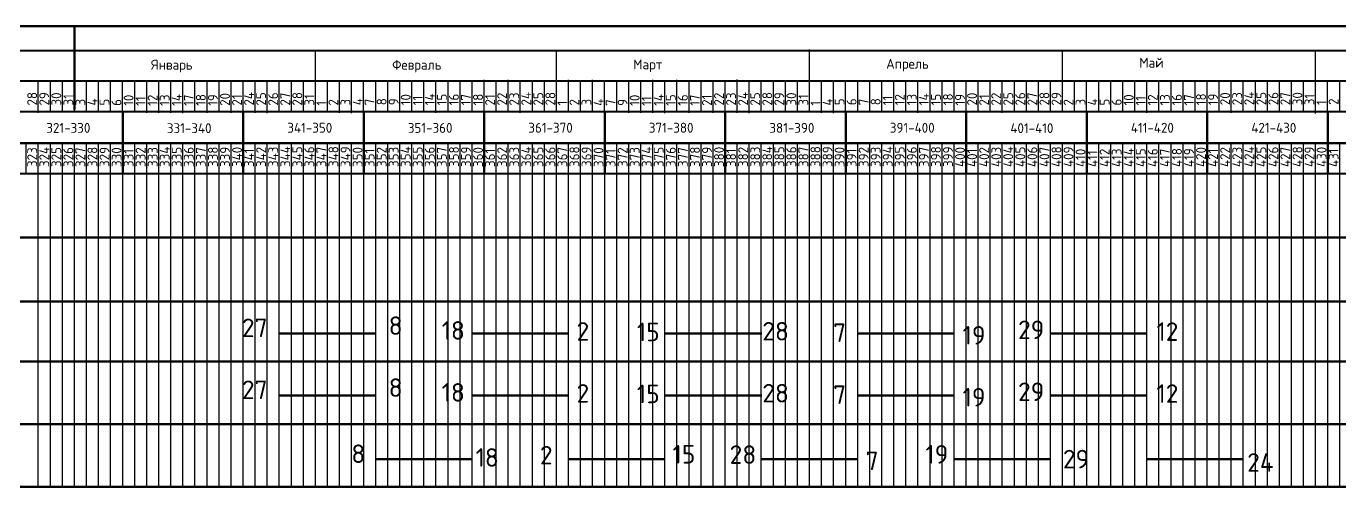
# Model space of a CAD drawing. Header units: millimetres. Extents: x -782 to 10910, y 3841 to 9763.
# Drawn here: x 3675.6 to 3817.3, y 8123 to 8172.7 of the extents above; entities that cross this region are included whole.
import ezdxf

# ---------------------------------------------------------------- set-up
doc = ezdxf.new("R2010")
doc.units = ezdxf.units.MM
doc.layers.add('A0-08', color=101, linetype='Continuous')
doc.styles.add('GOST-2.304_Type-B', font='GOST_Common.ttf')
doc.styles.get("Standard").update_dxf_attribs({"font": 'isocpeur.ttf'})

msp = doc.modelspace()

# ---------------------------------------------------------------- linework, layer by layer
at = {"lineweight": 50}
for p, q in [((3680.77978, 8163.720102), (3680.77978, 8172.718009)), ((3685.981602, 8156.782467), (3685.981602, 8163.415446)), ((3698.981602, 8156.805545), (3698.981602, 8163.438524)), ((3711.981602, 8156.774774), (3711.981602, 8163.407753)), ((3724.981602, 8156.782467), (3724.981602, 8163.415446)), ((3737.981602, 8156.782467), (3737.981602, 8163.415446)), ((3750.981602, 8156.805545), (3750.981602, 8163.438524)), ((3763.981602, 8156.774774), (3763.981602, 8163.407753)), ((3776.981602, 8156.782467), (3776.981602, 8163.415446)), ((3789.981602, 8156.805545), (3789.981602, 8163.438524)), ((3802.981602, 8156.774774), (3802.981602, 8163.407753)), ((3815.981602, 8156.805545), (3815.981602, 8163.438524)), ((3815.981602, 8156.782467), (3815.981602, 8163.415446)), ((3207.26283, 8149.911071), (3997.981602, 8149.911071)), ((3207.262799, 8143.008905), (3997.981601, 8143.012144)), ((3702.881579, 8139.538037), (3713.281551, 8139.538037)), ((3723.681551, 8139.538037), (3734.081576, 8139.538037)), ((3744.481551, 8139.538037), (3754.935674, 8139.538037)), ((3765.281576, 8139.538037), (3775.681576, 8139.538037)), ((3786.081576, 8139.538037), (3796.481551, 8139.538037)), ((3207.26283, 8136.518067), (3997.981601, 8136.521306)), ((3702.881571, 8132.846824), (3713.281542, 8132.846824)), ((3723.681542, 8132.846824), (3734.081568, 8132.846824)), ((3744.481542, 8132.846824), (3754.935665, 8132.846824)), ((3765.281568, 8132.846824), (3775.681568, 8132.846824)), ((3786.081568, 8132.846824), (3796.481542, 8132.846824)), ((3207.26283, 8129.75301), (3997.981727, 8129.75594)), ((3713.281987, 8125.968936), (3723.681958, 8125.968936)), ((3734.081958, 8125.968936), (3744.481984, 8125.968936)), ((3754.881958, 8125.968936), (3765.336081, 8125.968936)), ((3775.681984, 8125.968936), (3786.081984, 8125.968936)), ((3796.481984, 8125.968936), (3806.881958, 8125.968936)), ((3207.26283, 8122.987953), (3997.981602, 8122.990883)), ((3207.26283, 8122.987953), (3997.981602, 8122.990883))]:
    msp.add_line(p, q, dxfattribs=at)
at = {"lineweight": -3}
for p, q in [((3706.779717, 8163.415446), (3706.779717, 8170.096928)), ((3732.779528, 8163.454057), (3732.779528, 8170.135539)), ((3760.078628, 8163.524829), (3760.078628, 8170.206311)), ((3787.378376, 8163.415446), (3787.378376, 8170.096928)), ((3814.67825, 8163.279535), (3814.67825, 8169.961016)), ((3678.179906, 8163.468981), (3678.179843, 8166.795508)), ((3679.479843, 8163.543179), (3679.47978, 8166.869705)), ((3680.779906, 8163.468981), (3680.780687, 8166.78865)), ((3682.079843, 8163.525621), (3682.080624, 8166.84529)), ((3683.379907, 8163.451423), (3683.380687, 8166.771092)), ((3684.679843, 8163.507719), (3684.680624, 8166.827387)), ((3687.279843, 8163.415446), (3687.280624, 8166.735115)), ((3688.57978, 8163.543351), (3688.579717, 8166.869878)), ((3691.17978, 8163.543351), (3691.180561, 8166.86302)), ((3693.77978, 8163.433176), (3693.779717, 8166.759703)), ((3696.379781, 8163.415619), (3696.380561, 8166.735287)), ((3697.679717, 8163.561081), (3697.679654, 8166.887608)), ((3700.279717, 8163.561081), (3700.280498, 8166.88075)), ((3702.879717, 8163.433349), (3702.879654, 8166.759875)), ((3705.479717, 8163.433349), (3705.480498, 8166.753017)), ((3706.779654, 8163.578811), (3706.779591, 8166.905338)), ((3709.379654, 8163.561254), (3709.380435, 8166.880922)), ((3709.379718, 8163.446389), (3709.380498, 8166.766058)), ((3711.979654, 8163.451078), (3711.979591, 8166.777605)), ((3714.579654, 8163.451078), (3714.580435, 8166.770747)), ((3715.879591, 8163.578984), (3715.879528, 8166.90551)), ((3718.479591, 8163.578984), (3718.480372, 8166.898652)), ((3721.079591, 8163.468808), (3721.079528, 8166.795335)), ((3722.379592, 8163.482022), (3722.380372, 8166.80169)), ((3723.679592, 8163.451251), (3723.680372, 8166.77092)), ((3724.979528, 8163.596713), (3724.979465, 8166.92324)), ((3727.579528, 8163.596713), (3727.580309, 8166.916382)), ((3730.179529, 8163.468981), (3730.179466, 8166.795508)), ((3732.779529, 8163.468981), (3732.780309, 8166.78865)), ((3734.079465, 8163.614443), (3734.079402, 8166.94097)), ((3735.379529, 8163.451423), (3735.380309, 8166.771092)), ((3736.679466, 8163.596886), (3736.680246, 8166.916555)), ((3736.679529, 8163.507719), (3736.680309, 8166.827387)), ((3739.279529, 8163.415446), (3739.280309, 8166.735115)), ((3743.179402, 8163.614616), (3743.179339, 8166.941143)), ((3745.779402, 8163.614616), (3745.780183, 8166.934285)), ((3745.779466, 8163.433176), (3745.779402, 8166.759703)), ((3748.379466, 8163.415619), (3748.380246, 8166.735287)), ((3752.279339, 8163.632346), (3752.279276, 8166.958873)), ((3754.879403, 8163.433349), (3754.87934, 8166.759875)), ((3754.879342, 8163.491886), (3754.880123, 8166.811555)), ((3757.479403, 8163.433349), (3757.480183, 8166.753017)), ((3761.379279, 8163.509616), (3761.379216, 8166.836143)), ((3761.379403, 8163.446389), (3761.380184, 8166.766058)), ((3763.97934, 8163.451078), (3763.979277, 8166.777605)), ((3763.979279, 8163.492059), (3763.98006, 8166.811728)), ((3766.57934, 8163.451078), (3766.58012, 8166.770747)), ((3770.479216, 8163.509789), (3770.479153, 8166.836316)), ((3773.079277, 8163.468808), (3773.079214, 8166.795335)), ((3773.079216, 8163.509789), (3773.079997, 8166.829458)), ((3774.379277, 8163.482022), (3774.380058, 8166.80169)), ((3775.679277, 8163.451251), (3775.680058, 8166.77092)), ((3779.579153, 8163.527519), (3779.57909, 8166.854046)), ((3782.179214, 8163.468981), (3782.179151, 8166.795508)), ((3782.179153, 8163.527519), (3782.179934, 8166.847187)), ((3784.779214, 8163.468981), (3784.779994, 8166.78865)), ((3787.379214, 8163.451423), (3787.379995, 8166.771092)), ((3788.67909, 8163.545249), (3788.679027, 8166.871776)), ((3788.67909, 8163.545249), (3788.679871, 8166.864917)), ((3791.27909, 8163.452976), (3791.279871, 8166.772645)), ((3791.279091, 8163.527691), (3791.279871, 8166.84736)), ((3797.779027, 8163.545421), (3797.778964, 8166.871948)), ((3797.779027, 8163.470706), (3797.778964, 8166.797233)), ((3800.379027, 8163.545421), (3800.379808, 8166.86509)), ((3800.379027, 8163.453149), (3800.379808, 8166.772817)), ((3806.878964, 8163.563151), (3806.878901, 8166.889678)), ((3806.878964, 8163.470879), (3806.878901, 8166.797405)), ((3809.478964, 8163.470879), (3809.479745, 8166.790547)), ((3809.478966, 8163.492921), (3809.479746, 8166.81259)), ((3813.378965, 8163.483919), (3813.379745, 8166.803588)), ((3815.978901, 8163.488609), (3815.978838, 8166.815135)), ((3815.978903, 8163.510651), (3815.97884, 8166.837178))]:
    msp.add_line(p, q, dxfattribs=at)
at = {"lineweight": 25}
for p, q in [((3676.879906, 8163.463907), (3676.879906, 8166.78809)), ((3676.879969, 8163.358939), (3676.879969, 8166.683121)), ((3678.179906, 8163.433137), (3678.179906, 8166.757319)), ((3679.479906, 8163.43821), (3679.479906, 8166.762392)), ((3680.779843, 8163.49485), (3680.779843, 8166.819033)), ((3682.079906, 8163.43821), (3682.079906, 8166.762392)), ((3683.379843, 8163.49485), (3683.379843, 8166.819033)), ((3683.379843, 8163.476948), (3683.379843, 8166.80113)), ((3683.379906, 8163.43821), (3683.379906, 8166.762392)), ((3684.679843, 8163.49485), (3684.679843, 8166.819033)), ((3684.679906, 8163.40744), (3684.679906, 8166.731622)), ((3685.979843, 8163.46408), (3685.979843, 8166.788262)), ((3685.979843, 8163.384675), (3685.979843, 8166.708858)), ((3687.279843, 8163.433309), (3687.279843, 8166.757491)), ((3688.579843, 8163.384675), (3688.579843, 8166.708858)), ((3689.87978, 8163.51258), (3689.87978, 8166.836763)), ((3689.879843, 8163.384675), (3689.879843, 8166.708858)), ((3691.179843, 8163.353905), (3691.179843, 8166.678087)), ((3692.47978, 8163.51258), (3692.47978, 8166.836763)), ((3692.479843, 8163.323134), (3692.479843, 8166.647316)), ((3693.77978, 8163.51258), (3693.77978, 8166.836763)), ((3695.07978, 8163.48181), (3695.07978, 8166.805992)), ((3695.079781, 8163.384848), (3695.079781, 8166.70903)), ((3696.37978, 8163.451039), (3696.37978, 8166.775221)), ((3697.679781, 8163.384848), (3697.679781, 8166.70903)), ((3698.979717, 8163.53031), (3698.979717, 8166.854493)), ((3698.979781, 8163.384848), (3698.979781, 8166.70903)), ((3700.279781, 8163.354077), (3700.279781, 8166.678259)), ((3701.579717, 8163.53031), (3701.579717, 8166.854493)), ((3701.579781, 8163.323307), (3701.579781, 8166.647489)), ((3702.879717, 8163.53031), (3702.879717, 8166.854493)), ((3704.179717, 8163.49954), (3704.179717, 8166.823722)), ((3704.179717, 8163.402578), (3704.179717, 8166.72676)), ((3705.479717, 8163.468769), (3705.479717, 8166.792951)), ((3706.779717, 8163.402578), (3706.779717, 8166.72676)), ((3708.079654, 8163.530483), (3708.079654, 8166.854665)), ((3708.079717, 8163.402578), (3708.079717, 8166.72676)), ((3709.379717, 8163.371807), (3709.379717, 8166.695989)), ((3710.679654, 8163.530483), (3710.679654, 8166.854665)), ((3710.679717, 8163.341037), (3710.679717, 8166.665219)), ((3711.979654, 8163.530483), (3711.979654, 8166.854665)), ((3713.279654, 8163.499712), (3713.279654, 8166.823894)), ((3713.279654, 8163.420308), (3713.279654, 8166.74449)), ((3714.579654, 8163.468942), (3714.579654, 8166.793124)), ((3715.879654, 8163.420308), (3715.879654, 8166.74449)), ((3717.179591, 8163.548213), (3717.179591, 8166.872395)), ((3717.179654, 8163.420308), (3717.179654, 8166.74449)), ((3718.479654, 8163.389537), (3718.479654, 8166.713719)), ((3719.779591, 8163.548213), (3719.779591, 8166.872395)), ((3719.779654, 8163.358766), (3719.779654, 8166.682949)), ((3721.079591, 8163.548213), (3721.079591, 8166.872395)), ((3722.379591, 8163.517442), (3722.379591, 8166.841624)), ((3722.379592, 8163.42048), (3722.379592, 8166.744663)), ((3723.679591, 8163.486672), (3723.679591, 8166.810854)), ((3724.979592, 8163.42048), (3724.979592, 8166.744663)), ((3726.279528, 8163.565943), (3726.279528, 8166.890125)), ((3726.279592, 8163.42048), (3726.279592, 8166.744663)), ((3727.579592, 8163.38971), (3727.579592, 8166.713892)), ((3728.879528, 8163.565943), (3728.879528, 8166.890125)), ((3728.879592, 8163.358939), (3728.879592, 8166.683121)), ((3730.179528, 8163.565943), (3730.179528, 8166.890125)), ((3731.479528, 8163.535172), (3731.479528, 8166.859354)), ((3731.479529, 8163.43821), (3731.479529, 8166.762392)), ((3732.779528, 8163.504401), (3732.779528, 8166.828584)), ((3734.079529, 8163.43821), (3734.079529, 8166.762392)), ((3735.379466, 8163.566115), (3735.379466, 8166.890298)), ((3735.379529, 8163.476948), (3735.379529, 8166.80113)), ((3735.379529, 8163.43821), (3735.379529, 8166.762392)), ((3736.679529, 8163.40744), (3736.679529, 8166.731622)), ((3737.979466, 8163.566115), (3737.979466, 8166.890298)), ((3737.979529, 8163.384675), (3737.979529, 8166.708858)), ((3739.279466, 8163.566115), (3739.279466, 8166.890298)), ((3740.579466, 8163.535345), (3740.579466, 8166.859527)), ((3740.579529, 8163.384675), (3740.579529, 8166.708858)), ((3741.879466, 8163.504574), (3741.879466, 8166.828756)), ((3741.879529, 8163.384675), (3741.879529, 8166.708858)), ((3743.179529, 8163.353905), (3743.179529, 8166.678087)), ((3744.479402, 8163.583845), (3744.479402, 8166.908028)), ((3744.479529, 8163.323134), (3744.479529, 8166.647316)), ((3747.079402, 8163.583845), (3747.079402, 8166.908028)), ((3747.079466, 8163.384848), (3747.079466, 8166.70903)), ((3748.379402, 8163.583845), (3748.379402, 8166.908028)), ((3749.679402, 8163.553075), (3749.679402, 8166.877257)), ((3749.679466, 8163.384848), (3749.679466, 8166.70903)), ((3750.979402, 8163.522304), (3750.979402, 8166.846486)), ((3750.979466, 8163.384848), (3750.979466, 8166.70903)), ((3752.279466, 8163.354077), (3752.279466, 8166.678259)), ((3753.579342, 8163.461116), (3753.579342, 8166.785298)), ((3753.579466, 8163.323307), (3753.579466, 8166.647489)), ((3756.179342, 8163.461116), (3756.179342, 8166.785298)), ((3756.179403, 8163.402578), (3756.179403, 8166.72676)), ((3757.479342, 8163.461116), (3757.479342, 8166.785298)), ((3758.779342, 8163.430345), (3758.779342, 8166.754527)), ((3758.779403, 8163.402578), (3758.779403, 8166.72676)), ((3760.079342, 8163.399574), (3760.079342, 8166.723757)), ((3760.079403, 8163.402578), (3760.079403, 8166.72676)), ((3761.379403, 8163.371807), (3761.379403, 8166.695989)), ((3762.679279, 8163.461288), (3762.679279, 8166.78547)), ((3762.679403, 8163.341037), (3762.679403, 8166.665219)), ((3765.279279, 8163.461288), (3765.279279, 8166.78547)), ((3765.27934, 8163.420308), (3765.27934, 8166.74449)), ((3766.579279, 8163.461288), (3766.579279, 8166.78547)), ((3767.879279, 8163.430518), (3767.879279, 8166.7547)), ((3767.87934, 8163.420308), (3767.87934, 8166.74449)), ((3769.179279, 8163.399747), (3769.179279, 8166.723929)), ((3769.17934, 8163.420308), (3769.17934, 8166.74449)), ((3770.47934, 8163.389537), (3770.47934, 8166.713719)), ((3771.779216, 8163.479018), (3771.779216, 8166.8032)), ((3771.77934, 8163.358766), (3771.77934, 8166.682949)), ((3774.379216, 8163.479018), (3774.379216, 8166.8032)), ((3774.379277, 8163.42048), (3774.379277, 8166.744663)), ((3775.679216, 8163.479018), (3775.679216, 8166.8032)), ((3776.979216, 8163.448248), (3776.979216, 8166.77243)), ((3776.979277, 8163.42048), (3776.979277, 8166.744663)), ((3778.279216, 8163.417477), (3778.279216, 8166.741659)), ((3778.279277, 8163.42048), (3778.279277, 8166.744663)), ((3779.579277, 8163.38971), (3779.579277, 8166.713892)), ((3780.879153, 8163.496748), (3780.879153, 8166.82093)), ((3780.879277, 8163.358939), (3780.879277, 8166.683121)), ((3783.479153, 8163.496748), (3783.479153, 8166.82093)), ((3783.479214, 8163.43821), (3783.479214, 8166.762392)), ((3784.779153, 8163.496748), (3784.779153, 8166.82093)), ((3786.079153, 8163.465977), (3786.079153, 8166.79016)), ((3786.079214, 8163.43821), (3786.079214, 8166.762392)), ((3787.37909, 8163.514478), (3787.37909, 8166.83866)), ((3787.379153, 8163.435207), (3787.379153, 8166.759389)), ((3787.379214, 8163.43821), (3787.379214, 8166.762392)), ((3788.679214, 8163.40744), (3788.679214, 8166.731622)), ((3789.97909, 8163.422205), (3789.97909, 8166.746388)), ((3789.979091, 8163.496921), (3789.979091, 8166.821103)), ((3792.57909, 8163.422205), (3792.57909, 8166.746388)), ((3792.579091, 8163.496921), (3792.579091, 8166.821103)), ((3793.87909, 8163.422205), (3793.87909, 8166.746388)), ((3793.879091, 8163.496921), (3793.879091, 8166.821103)), ((3795.17909, 8163.391435), (3795.17909, 8166.715617)), ((3795.179091, 8163.46615), (3795.179091, 8166.790332)), ((3796.47909, 8163.360664), (3796.47909, 8166.684846)), ((3796.479091, 8163.435379), (3796.479091, 8166.759562)), ((3799.079027, 8163.514651), (3799.079027, 8166.838833)), ((3799.079027, 8163.422378), (3799.079027, 8166.74656)), ((3801.679027, 8163.514651), (3801.679027, 8166.838833)), ((3801.679027, 8163.422378), (3801.679027, 8166.74656)), ((3802.979027, 8163.514651), (3802.979027, 8166.838833)), ((3802.979027, 8163.422378), (3802.979027, 8166.74656)), ((3804.279027, 8163.48388), (3804.279027, 8166.808062)), ((3804.279027, 8163.391607), (3804.279027, 8166.71579)), ((3805.579027, 8163.453109), (3805.579027, 8166.777292)), ((3805.579027, 8163.360837), (3805.579027, 8166.685019)), ((3808.178964, 8163.440108), (3808.178964, 8166.76429)), ((3808.178966, 8163.462151), (3808.178966, 8166.786333)), ((3810.778964, 8163.440108), (3810.778964, 8166.76429)), ((3810.778966, 8163.462151), (3810.778966, 8166.786333)), ((3812.078964, 8163.440108), (3812.078964, 8166.76429)), ((3812.078966, 8163.462151), (3812.078966, 8166.786333)), ((3813.378964, 8163.409337), (3813.378964, 8166.733519)), ((3813.378966, 8163.43138), (3813.378966, 8166.755562)), ((3814.678964, 8163.378567), (3814.678964, 8166.702749)), ((3814.678966, 8163.400609), (3814.678966, 8166.724792)), ((3817.278901, 8163.457838), (3817.278901, 8166.78202)), ((3817.278903, 8163.462323), (3817.278903, 8166.786506)), ((3789.981602, 8156.782467), (3789.981602, 8163.415446)), ((3675.581602, 8156.767082), (3675.581602, 8160.091264)), ((3675.581602, 8156.767082), (3675.581602, 8160.091264)), ((3676.881601, 8122.989693), (3676.881601, 8160.106649)), ((3676.881602, 8156.767082), (3676.881602, 8160.091264)), ((3676.881602, 8156.767082), (3676.881602, 8160.091264)), ((3678.181601, 8122.989698), (3678.181601, 8160.106649)), ((3678.181602, 8156.767082), (3678.181602, 8160.106649)), ((3679.481601, 8122.989703), (3679.481601, 8160.106649)), ((3679.481602, 8156.751696), (3679.481602, 8160.075878)), ((3679.481602, 8156.751696), (3679.481602, 8160.075878)), ((3680.781601, 8122.989707), (3680.781601, 8160.106649)), ((3680.781602, 8156.751696), (3680.781602, 8160.075878)), ((3680.781602, 8156.751696), (3680.781602, 8160.075878)), ((3682.081601, 8122.989712), (3682.081601, 8160.106649)), ((3682.081602, 8156.751696), (3682.081602, 8160.091264)), ((3683.381601, 8122.989717), (3683.381601, 8160.106649)), ((3683.381602, 8156.736311), (3683.381602, 8160.060493)), ((3683.381602, 8156.736311), (3683.381602, 8160.060493)), ((3684.681601, 8122.989722), (3684.681601, 8160.106649)), ((3684.681602, 8156.736311), (3684.681602, 8160.060493)), ((3684.681602, 8156.736311), (3684.681602, 8160.060493)), ((3685.981601, 8122.989727), (3685.981601, 8160.106649)), ((3685.981602, 8156.736311), (3685.981602, 8160.075878)), ((3687.281601, 8122.989732), (3687.281601, 8160.106649)), ((3687.281602, 8156.751696), (3687.281602, 8160.075878)), ((3687.281602, 8156.751696), (3687.281602, 8160.075878)), ((3688.581601, 8122.989736), (3688.581601, 8160.106649)), ((3688.581602, 8156.751696), (3688.581602, 8160.075878)), ((3688.581602, 8156.751696), (3688.581602, 8160.075878)), ((3689.881601, 8122.989741), (3689.881601, 8160.106649)), ((3689.881602, 8156.751696), (3689.881602, 8160.091264)), ((3691.181601, 8122.989746), (3691.181601, 8160.106649)), ((3691.181602, 8156.751696), (3691.181602, 8160.075878)), ((3691.181602, 8156.751696), (3691.181602, 8160.075878)), ((3692.481601, 8122.989751), (3692.481601, 8160.106649)), ((3692.481602, 8156.751696), (3692.481602, 8160.075878)), ((3692.481602, 8156.751696), (3692.481602, 8160.075878)), ((3693.781601, 8122.989756), (3693.781601, 8160.106649)), ((3693.781602, 8156.751696), (3693.781602, 8160.091264)), ((3695.081601, 8122.98976), (3695.081601, 8160.106649)), ((3695.081602, 8156.751696), (3695.081602, 8160.075878)), ((3695.081602, 8156.751696), (3695.081602, 8160.075878)), ((3696.381601, 8122.989765), (3696.381601, 8160.106649)), ((3696.381602, 8156.751696), (3696.381602, 8160.075878)), ((3696.381602, 8156.751696), (3696.381602, 8160.075878)), ((3697.681601, 8122.98977), (3697.681601, 8160.106649)), ((3697.681602, 8156.751696), (3697.681602, 8160.091264)), ((3698.981601, 8122.989775), (3698.981601, 8160.106649)), ((3698.981602, 8156.751696), (3698.981602, 8160.075878)), ((3698.981602, 8156.751696), (3698.981602, 8160.075878)), ((3700.281601, 8122.98978), (3700.281601, 8160.106649)), ((3700.281602, 8156.751696), (3700.281602, 8160.075878)), ((3700.281602, 8156.751696), (3700.281602, 8160.075878)), ((3701.581601, 8122.989785), (3701.581601, 8160.106649)), ((3701.581602, 8156.751696), (3701.581602, 8160.091264)), ((3702.881601, 8122.989789), (3702.881601, 8160.106649)), ((3702.881602, 8156.782467), (3702.881602, 8160.106649)), ((3702.881602, 8156.782467), (3702.881602, 8160.106649)), ((3704.181601, 8122.989794), (3704.181601, 8160.106649)), ((3704.181602, 8156.782467), (3704.181602, 8160.106649)), ((3704.181602, 8156.782467), (3704.181602, 8160.106649)), ((3705.481601, 8122.989799), (3705.481601, 8160.106649)), ((3705.481602, 8156.782467), (3705.481602, 8160.122034)), ((3706.781601, 8122.989804), (3706.781601, 8160.106649)), ((3706.781602, 8156.767082), (3706.781602, 8160.091264)), ((3706.781602, 8156.767082), (3706.781602, 8160.091264)), ((3708.081601, 8122.989809), (3708.081601, 8160.106649)), ((3708.081602, 8156.767082), (3708.081602, 8160.091264)), ((3708.081602, 8156.767082), (3708.081602, 8160.091264)), ((3709.381601, 8122.989813), (3709.381601, 8160.106649)), ((3709.381602, 8156.767082), (3709.381602, 8160.106649)), ((3710.681601, 8122.989818), (3710.681601, 8160.106649)), ((3710.681602, 8156.782467), (3710.681602, 8160.106649)), ((3710.681602, 8156.782467), (3710.681602, 8160.106649)), ((3711.981601, 8122.989823), (3711.981601, 8160.106649)), ((3711.981602, 8156.782467), (3711.981602, 8160.106649)), ((3711.981602, 8156.782467), (3711.981602, 8160.106649)), ((3713.281601, 8122.989828), (3713.281601, 8160.106649)), ((3713.281602, 8156.782467), (3713.281602, 8160.122034)), ((3714.581601, 8122.989833), (3714.581601, 8160.106649)), ((3714.581602, 8156.782467), (3714.581602, 8160.106649)), ((3714.581602, 8156.782467), (3714.581602, 8160.106649)), ((3715.881601, 8122.989838), (3715.881601, 8160.106649)), ((3715.881602, 8156.782467), (3715.881602, 8160.106649)), ((3715.881602, 8156.782467), (3715.881602, 8160.106649)), ((3717.181601, 8122.989842), (3717.181601, 8160.106649)), ((3717.181602, 8156.782467), (3717.181602, 8160.122034)), ((3718.481601, 8122.989847), (3718.481601, 8160.106649)), ((3718.481602, 8156.782467), (3718.481602, 8160.106649)), ((3718.481602, 8156.782467), (3718.481602, 8160.106649)), ((3719.781601, 8122.989852), (3719.781601, 8160.106649)), ((3719.781602, 8156.782467), (3719.781602, 8160.106649)), ((3719.781602, 8156.782467), (3719.781602, 8160.106649)), ((3721.081601, 8122.989857), (3721.081601, 8160.106649)), ((3721.081602, 8156.782467), (3721.081602, 8160.122034)), ((3722.381601, 8122.989862), (3722.381601, 8160.106649)), ((3722.381602, 8156.782467), (3722.381602, 8160.106649)), ((3722.381602, 8156.782467), (3722.381602, 8160.106649)), ((3723.681601, 8122.989866), (3723.681601, 8160.106649)), ((3723.681602, 8156.782467), (3723.681602, 8160.106649)), ((3723.681602, 8156.782467), (3723.681602, 8160.106649)), ((3724.981601, 8122.989871), (3724.981601, 8160.106649)), ((3724.981602, 8156.782467), (3724.981602, 8160.122034)), ((3726.281601, 8122.989876), (3726.281601, 8160.106649)), ((3726.281602, 8156.797852), (3726.281602, 8160.122034)), ((3726.281602, 8156.797852), (3726.281602, 8160.122034)), ((3727.581601, 8122.989881), (3727.581601, 8160.106649)), ((3727.581602, 8156.797852), (3727.581602, 8160.122034)), ((3727.581602, 8156.797852), (3727.581602, 8160.122034)), ((3728.881601, 8122.989886), (3728.881601, 8160.106649)), ((3728.881602, 8156.797852), (3728.881602, 8160.13742)), ((3730.181601, 8122.989891), (3730.181601, 8160.106649)), ((3730.181602, 8156.782467), (3730.181602, 8160.106649)), ((3730.181602, 8156.782467), (3730.181602, 8160.106649)), ((3731.481601, 8122.989895), (3731.481601, 8160.106649)), ((3731.481602, 8156.782467), (3731.481602, 8160.106649)), ((3731.481602, 8156.782467), (3731.481602, 8160.106649)), ((3732.781601, 8122.9899), (3732.781601, 8160.106649)), ((3732.781602, 8156.782467), (3732.781602, 8160.122034)), ((3734.081601, 8122.989905), (3734.081601, 8160.106649)), ((3734.081602, 8156.797852), (3734.081602, 8160.122034)), ((3734.081602, 8156.797852), (3734.081602, 8160.122034)), ((3735.381601, 8122.98991), (3735.381601, 8160.106649)), ((3735.381602, 8156.797852), (3735.381602, 8160.122034)), ((3735.381602, 8156.797852), (3735.381602, 8160.122034)), ((3736.681601, 8122.989915), (3736.681601, 8160.106649)), ((3736.681602, 8156.797852), (3736.681602, 8160.13742)), ((3737.981601, 8122.989919), (3737.981601, 8160.106649)), ((3737.981602, 8156.797852), (3737.981602, 8160.122034)), ((3737.981602, 8156.797852), (3737.981602, 8160.122034)), ((3739.281601, 8122.989924), (3739.281601, 8160.106649)), ((3739.281602, 8156.797852), (3739.281602, 8160.122034)), ((3739.281602, 8156.797852), (3739.281602, 8160.122034)), ((3740.581601, 8122.989929), (3740.581601, 8160.106649)), ((3740.581602, 8156.797852), (3740.581602, 8160.13742)), ((3741.881601, 8122.989934), (3741.881601, 8160.106649)), ((3741.881602, 8156.797852), (3741.881602, 8160.122034)), ((3741.881602, 8156.797852), (3741.881602, 8160.122034)), ((3743.181601, 8122.989939), (3743.181601, 8160.106649)), ((3743.181602, 8156.797852), (3743.181602, 8160.122034)), ((3743.181602, 8156.797852), (3743.181602, 8160.122034)), ((3744.481601, 8122.989944), (3744.481601, 8160.106649)), ((3744.481602, 8156.797852), (3744.481602, 8160.13742)), ((3745.781601, 8122.989948), (3745.781601, 8160.106649)), ((3745.781602, 8156.797852), (3745.781602, 8160.122034)), ((3745.781602, 8156.797852), (3745.781602, 8160.122034)), ((3747.081601, 8122.989953), (3747.081601, 8160.106649)), ((3747.081602, 8156.797852), (3747.081602, 8160.122034)), ((3747.081602, 8156.797852), (3747.081602, 8160.122034)), ((3748.381601, 8122.989958), (3748.381601, 8160.106649)), ((3748.381602, 8156.797852), (3748.381602, 8160.13742)), ((3749.681601, 8122.989963), (3749.681601, 8160.106649)), ((3749.681602, 8156.782467), (3749.681602, 8160.106649)), ((3749.681602, 8156.782467), (3749.681602, 8160.106649)), ((3750.981601, 8122.989968), (3750.981601, 8160.106649)), ((3750.981602, 8156.782467), (3750.981602, 8160.106649)), ((3750.981602, 8156.782467), (3750.981602, 8160.106649)), ((3752.281601, 8122.989972), (3752.281601, 8160.106649)), ((3752.281602, 8156.782467), (3752.281602, 8160.122034)), ((3753.581601, 8122.989977), (3753.581601, 8160.106649)), ((3753.581602, 8156.767082), (3753.581602, 8160.091264)), ((3753.581602, 8156.767082), (3753.581602, 8160.091264)), ((3754.881601, 8122.989982), (3754.881601, 8160.106649)), ((3754.881602, 8156.767082), (3754.881602, 8160.091264)), ((3754.881602, 8156.767082), (3754.881602, 8160.091264)), ((3756.181601, 8122.989987), (3756.181601, 8160.106649)), ((3756.181602, 8156.767082), (3756.181602, 8160.106649)), ((3757.481601, 8122.989992), (3757.481601, 8160.106649)), ((3757.481602, 8156.782467), (3757.481602, 8160.106649)), ((3757.481602, 8156.782467), (3757.481602, 8160.106649)), ((3758.781601, 8122.989997), (3758.781601, 8160.106649)), ((3758.781602, 8156.782467), (3758.781602, 8160.106649)), ((3758.781602, 8156.782467), (3758.781602, 8160.106649)), ((3760.081601, 8122.990001), (3760.081601, 8160.106649)), ((3760.081602, 8156.782467), (3760.081602, 8160.122034)), ((3761.381601, 8122.990006), (3761.381601, 8160.106649)), ((3761.381602, 8156.782467), (3761.381602, 8160.106649)), ((3761.381602, 8156.782467), (3761.381602, 8160.106649)), ((3762.681601, 8122.990011), (3762.681601, 8160.106649)), ((3762.681602, 8156.782467), (3762.681602, 8160.106649)), ((3762.681602, 8156.782467), (3762.681602, 8160.106649)), ((3763.981601, 8122.990016), (3763.981601, 8160.106649)), ((3763.981602, 8156.782467), (3763.981602, 8160.122034)), ((3765.281601, 8122.990021), (3765.281601, 8160.106649)), ((3765.281602, 8156.782467), (3765.281602, 8160.106649)), ((3765.281602, 8156.782467), (3765.281602, 8160.106649)), ((3766.581601, 8122.990025), (3766.581601, 8160.106649)), ((3766.581602, 8156.782467), (3766.581602, 8160.106649)), ((3766.581602, 8156.782467), (3766.581602, 8160.106649)), ((3767.881601, 8122.99003), (3767.881601, 8160.106649)), ((3767.881602, 8156.782467), (3767.881602, 8160.122034)), ((3769.181601, 8122.990035), (3769.181601, 8160.106649)), ((3769.181602, 8156.782467), (3769.181602, 8160.106649)), ((3769.181602, 8156.782467), (3769.181602, 8160.106649)), ((3770.481601, 8122.99004), (3770.481601, 8160.106649)), ((3770.481602, 8156.782467), (3770.481602, 8160.106649)), ((3770.481602, 8156.782467), (3770.481602, 8160.106649)), ((3771.781601, 8122.990045), (3771.781601, 8160.106649)), ((3771.781602, 8156.782467), (3771.781602, 8160.122034)), ((3773.081601, 8122.99005), (3773.081601, 8160.106649)), ((3773.081602, 8156.767082), (3773.081602, 8160.091264)), ((3773.081602, 8156.767082), (3773.081602, 8160.091264)), ((3774.381601, 8122.990054), (3774.381601, 8160.106649)), ((3774.381602, 8156.767082), (3774.381602, 8160.091264)), ((3774.381602, 8156.767082), (3774.381602, 8160.091264)), ((3775.681601, 8122.990059), (3775.681601, 8160.106649)), ((3775.681602, 8156.767082), (3775.681602, 8160.106649)), ((3776.981601, 8122.990064), (3776.981601, 8160.106649)), ((3776.981602, 8156.751696), (3776.981602, 8160.075878)), ((3776.981602, 8156.751696), (3776.981602, 8160.075878)), ((3778.281601, 8122.990069), (3778.281601, 8160.106649)), ((3778.281602, 8156.751696), (3778.281602, 8160.075878)), ((3778.281602, 8156.751696), (3778.281602, 8160.075878)), ((3779.581601, 8122.990074), (3779.581601, 8160.106649)), ((3779.581602, 8156.751696), (3779.581602, 8160.091264)), ((3780.881601, 8122.990078), (3780.881601, 8160.106649)), ((3780.881602, 8156.767082), (3780.881602, 8160.091264)), ((3780.881602, 8156.767082), (3780.881602, 8160.091264)), ((3782.181601, 8122.990083), (3782.181601, 8160.106649)), ((3782.181602, 8156.767082), (3782.181602, 8160.091264)), ((3782.181602, 8156.767082), (3782.181602, 8160.091264)), ((3783.481601, 8122.990088), (3783.481601, 8160.106649)), ((3783.481602, 8156.767082), (3783.481602, 8160.106649)), ((3784.781601, 8122.990093), (3784.781601, 8160.106649)), ((3784.781602, 8156.767082), (3784.781602, 8160.091264)), ((3784.781602, 8156.767082), (3784.781602, 8160.091264)), ((3786.081601, 8122.990098), (3786.081601, 8160.106649)), ((3786.081602, 8156.767082), (3786.081602, 8160.091264)), ((3786.081602, 8156.767082), (3786.081602, 8160.091264)), ((3787.381601, 8122.990103), (3787.381601, 8160.106649)), ((3787.381602, 8156.767082), (3787.381602, 8160.106649)), ((3788.681601, 8122.990107), (3788.681601, 8160.106649)), ((3788.681602, 8156.767082), (3788.681602, 8160.091264)), ((3788.681602, 8156.767082), (3788.681602, 8160.091264)), ((3789.981601, 8122.990112), (3789.981601, 8160.106649)), ((3789.981602, 8156.767082), (3789.981602, 8160.091264)), ((3789.981602, 8156.767082), (3789.981602, 8160.091264)), ((3791.281601, 8122.990117), (3791.281601, 8160.106649)), ((3791.281602, 8156.767082), (3791.281602, 8160.106649)), ((3792.581601, 8122.990122), (3792.581601, 8160.106649)), ((3792.581602, 8156.767082), (3792.581602, 8160.091264)), ((3792.581602, 8156.767082), (3792.581602, 8160.091264)), ((3793.881601, 8122.990127), (3793.881601, 8160.106649)), ((3793.881602, 8156.767082), (3793.881602, 8160.091264)), ((3793.881602, 8156.767082), (3793.881602, 8160.091264)), ((3795.181601, 8122.990131), (3795.181601, 8160.106649)), ((3795.181602, 8156.767082), (3795.181602, 8160.106649)), ((3796.481601, 8122.990136), (3796.481601, 8160.106649)), ((3796.481602, 8156.797852), (3796.481602, 8160.122034)), ((3796.481602, 8156.797852), (3796.481602, 8160.122034)), ((3797.781601, 8122.990141), (3797.781601, 8160.106649)), ((3797.781602, 8156.797852), (3797.781602, 8160.122034)), ((3797.781602, 8156.797852), (3797.781602, 8160.122034)), ((3799.081601, 8122.990146), (3799.081601, 8160.106649)), ((3799.081602, 8156.797852), (3799.081602, 8160.13742)), ((3800.381601, 8122.990151), (3800.381601, 8160.106649)), ((3800.381602, 8156.782467), (3800.381602, 8160.106649)), ((3800.381602, 8156.782467), (3800.381602, 8160.106649)), ((3801.681601, 8122.990155), (3801.681601, 8160.106649)), ((3801.681602, 8156.782467), (3801.681602, 8160.106649)), ((3801.681602, 8156.782467), (3801.681602, 8160.106649)), ((3802.981601, 8122.99016), (3802.981601, 8160.106649)), ((3802.981602, 8156.782467), (3802.981602, 8160.122034)), ((3804.281601, 8122.990165), (3804.281601, 8160.106649)), ((3804.281602, 8156.797852), (3804.281602, 8160.122034)), ((3804.281602, 8156.797852), (3804.281602, 8160.122034)), ((3805.581601, 8122.99017), (3805.581601, 8160.106649)), ((3805.581602, 8156.797852), (3805.581602, 8160.122034)), ((3805.581602, 8156.797852), (3805.581602, 8160.122034)), ((3806.881601, 8122.990175), (3806.881601, 8160.106649)), ((3806.881602, 8156.797852), (3806.881602, 8160.13742)), ((3808.181601, 8122.99018), (3808.181601, 8160.106649)), ((3808.181602, 8156.797852), (3808.181602, 8160.122034)), ((3808.181602, 8156.797852), (3808.181602, 8160.122034)), ((3809.481601, 8122.990184), (3809.481601, 8160.106649)), ((3809.481602, 8156.797852), (3809.481602, 8160.122034)), ((3809.481602, 8156.797852), (3809.481602, 8160.122034)), ((3810.781601, 8122.990189), (3810.781601, 8160.106649)), ((3810.781602, 8156.797852), (3810.781602, 8160.13742)), ((3812.081601, 8122.990194), (3812.081601, 8160.106649)), ((3812.081602, 8156.797852), (3812.081602, 8160.122034)), ((3812.081602, 8156.797852), (3812.081602, 8160.122034)), ((3813.381601, 8122.990199), (3813.381601, 8160.106649)), ((3813.381602, 8156.797852), (3813.381602, 8160.122034)), ((3813.381602, 8156.797852), (3813.381602, 8160.122034)), ((3814.681601, 8122.990204), (3814.681601, 8160.106649)), ((3814.681602, 8156.797852), (3814.681602, 8160.13742)), ((3815.981601, 8122.990208), (3815.981601, 8160.106649)), ((3815.981602, 8156.797852), (3815.981602, 8160.122034)), ((3815.981602, 8156.797852), (3815.981602, 8160.122034)), ((3817.281601, 8122.990213), (3817.281601, 8160.106649)), ((3817.281602, 8156.797852), (3817.281602, 8160.122034)), ((3817.281602, 8156.797852), (3817.281602, 8160.122034))]:
    msp.add_line(p, q, dxfattribs=at)
at = {"layer": 'A0-08', "color": 0, "lineweight": 40}
for p, q in [((3256.981602, 8172.718009), (3997.981602, 8172.718009)), ((3256.981602, 8172.718009), (3997.981602, 8172.718009)), ((3281.548042, 8172.718009), (3997.981602, 8172.718009)), ((3310.466996, 8172.718009), (3997.981602, 8172.718009)), ((3997.981602, 8172.718009), (3548.807486, 8172.718009)), ((3256.981602, 8170.096928), (3997.981602, 8170.096928)), ((3256.983574, 8166.827387), (3997.983574, 8166.827387)), ((3256.982794, 8163.507719), (3997.982794, 8163.507719)), ((3256.981602, 8160.106649), (3997.981602, 8160.106649)), ((3351.264168, 8160.106649), (3997.981602, 8160.122034)), ((3256.981602, 8156.813238), (3997.981602, 8156.813238))]:
    msp.add_line(p, q, dxfattribs=at)
at = {"layer": 'A0-08', "color": 0, "lineweight": 25}
msp.add_line((3732.778033, 8156.813238), (3744.747841, 8156.813238), dxfattribs=at)

# ---------------------------------------------------------------- texts
at = {"char_height": 2, "width": 12.36883474, "attachment_point": 5}
for s, insert in [('27', (3700.229523, 8140.153124)), ('8', (3715.432387, 8140.388523)), ('18', (3721.646596, 8139.868199)), ('2', (3735.637367, 8139.762892)), ('15', (3742.685611, 8139.703139)), ('28', (3756.421153, 8139.782676)), ('29', (3783.999786, 8139.940663)), ('12', (3798.696102, 8139.74392)), ('7', (3763.325303, 8139.625099)), ('19', (3777.830174, 8139.347286)), ('27', (3700.229514, 8133.46191)), ('8', (3715.432379, 8133.697309)), ('18', (3721.646587, 8133.176985)), ('2', (3735.637359, 8133.071678)), ('15', (3742.685602, 8133.011925)), ('28', (3756.421145, 8133.091462)), ('7', (3763.325295, 8132.933885)), ('19', (3777.830166, 8132.656072)), ('29', (3783.999778, 8133.249449)), ('12', (3798.696093, 8133.052706)), ('8', (3711.409951, 8126.55482)), ('18', (3725.308362, 8126.149221)), ('2', (3731.677447, 8126.398016)), ('15', (3746.534824, 8126.493467)), ('28', (3752.901332, 8126.461309)), ('7', (3766.832227, 8125.779351)), ('19', (3773.82397, 8126.490583)), ('29', (3788.835333, 8125.980776)), ('24', (3808.732905, 8125.611425))]:
    msp.add_mtext(s, dxfattribs=dict(at, insert=insert))
at = {"layer": 'A0-08', "color": 0, "lineweight": 25, "style": 'GOST-2.304_Type-B'}
for s, p in [('Январь', (3689.055641, 8168.021104)), ('Февраль', (3715.055579, 8168.021104)), ('Март', (3741.05539, 8168.059715)), ('Апрель', (3768.354489, 8168.130487)), ('Май', (3795.654237, 8168.245391)), ('321-330', (3677.746272, 8161.205756)), ('331-340', (3690.746272, 8161.174985)), ('341-350', (3703.746272, 8161.221141)), ('351-360', (3716.746272, 8161.205756)), ('361-370', (3729.746272, 8161.221141)), ('371-380', (3742.746272, 8161.221141)), ('381-390', (3755.746272, 8161.205756)), ('391-400', (3768.746272, 8161.221141)), ('401-410', (3781.746272, 8161.174985)), ('411-420', (3794.746272, 8161.221141)), ('421-430', (3807.746272, 8161.221141))]:
    msp.add_text(s, height=1.0687328, dxfattribs=at).set_placement(p)
for s, height, p in [('28', 1.0687328, (3676.753212, 8164.155933)), ('29', 1.0687328, (3678.053212, 8164.155933)), ('30', 1.0687328, (3679.353212, 8164.155933)), ('31', 1.0687328, (3680.653212, 8164.155933)), ('3', 1.068733, (3681.953212, 8164.155933)), ('4', 1.068733, (3683.253212, 8164.155933)), ('5', 1.068733, (3684.553212, 8164.155933)), ('6', 1.068733, (3685.853086, 8164.120128)), ('10', 1.0687328, (3687.153086, 8164.120128)), ('11', 1.0687328, (3688.453086, 8164.120128)), ('12', 1.0687328, (3689.753086, 8164.120128)), ('13', 1.0687328, (3691.053086, 8164.120128)), ('14', 1.0687328, (3692.353086, 8164.120128)), ('17', 1.0687328, (3693.653086, 8164.120128)), ('18', 1.0687328, (3694.953086, 8164.120128)), ('19', 1.0687328, (3696.253086, 8164.120128)), ('20', 1.0687328, (3697.553086, 8164.120128)), ('21', 1.0687328, (3698.853024, 8164.150899)), ('24', 1.0687328, (3700.153024, 8164.150899)), ('25', 1.0687328, (3701.453024, 8164.150899)), ('26', 1.0687328, (3702.753024, 8164.150899)), ('27', 1.0687328, (3704.053024, 8164.150899)), ('28', 1.0687328, (3705.353024, 8164.150899)), ('31', 1.0687328, (3706.653024, 8164.150899)), ('2', 1.068733, (3709.253024, 8164.150899)), ('3', 1.068733, (3710.553024, 8164.150899)), ('4', 1.068733, (3711.852897, 8164.186531)), ('7', 1.068733, (3713.152897, 8164.186531)), ('8', 1.068733, (3714.452897, 8164.186531)), ('9', 1.068733, (3715.752897, 8164.186531)), ('10', 1.0687328, (3717.052897, 8164.186531)), ('11', 1.0687328, (3718.352897, 8164.186531)), ('14', 1.0687328, (3719.652897, 8164.186531)), ('15', 1.0687328, (3720.952897, 8164.186531)), ('16', 1.0687328, (3722.252897, 8164.186531)), ('17', 1.0687328, (3723.552897, 8164.186531)), ('18', 1.0687328, (3724.852835, 8164.155933)), ('21', 1.0687328, (3726.152835, 8164.155933)), ('22', 1.0687328, (3727.452835, 8164.155933)), ('23', 1.0687328, (3728.752835, 8164.155933)), ('24', 1.0687328, (3730.052835, 8164.155933)), ('25', 1.0687328, (3731.352835, 8164.155933)), ('28', 1.0687328, (3732.652835, 8164.155933)), ('2', 1.068733, (3735.252835, 8164.155933)), ('3', 1.068733, (3736.552835, 8164.155933)), ('4', 1.068733, (3737.852772, 8164.120128)), ('9', 1.068733, (3740.452772, 8164.120128)), ('10', 1.0687328, (3741.752772, 8164.120128)), ('11', 1.0687328, (3743.052772, 8164.120128)), ('14', 1.0687328, (3744.352772, 8164.120128)), ('15', 1.0687328, (3745.652772, 8164.120128)), ('16', 1.0687328, (3746.952772, 8164.120128)), ('17', 1.0687328, (3748.252772, 8164.120128)), ('21', 1.0687328, (3749.552772, 8164.120128)), ('22', 1.0687328, (3750.852709, 8164.150899)), ('23', 1.0687328, (3752.152709, 8164.150899)), ('24', 1.0687328, (3753.452709, 8164.150899)), ('25', 1.0687328, (3754.752709, 8164.150899)), ('28', 1.0687328, (3756.052709, 8164.150899)), ('29', 1.0687328, (3757.352709, 8164.150899)), ('30', 1.0687328, (3758.652709, 8164.150899)), ('31', 1.0687328, (3759.952709, 8164.150899)), ('4', 1.068733, (3762.552709, 8164.150899)), ('5', 1.068733, (3763.852583, 8164.186531)), ('6', 1.068733, (3765.152583, 8164.186531)), ('7', 1.068733, (3766.452583, 8164.186531)), ('8', 1.068733, (3767.752583, 8164.186531)), ('11', 1.0687328, (3769.052583, 8164.186531)), ('12', 1.0687328, (3770.352583, 8164.186531)), ('13', 1.0687328, (3771.652583, 8164.186531)), ('14', 1.0687328, (3772.952583, 8164.186531)), ('15', 1.0687328, (3774.252583, 8164.186531)), ('18', 1.0687328, (3775.552583, 8164.186531)), ('19', 1.0687328, (3776.85252, 8164.155933)), ('20', 1.0687328, (3778.15252, 8164.155933)), ('21', 1.0687328, (3779.45252, 8164.155933)), ('22', 1.0687328, (3780.75252, 8164.155933)), ('25', 1.0687328, (3782.05252, 8164.155933)), ('26', 1.0687328, (3783.35252, 8164.155933)), ('27', 1.0687328, (3784.65252, 8164.155933)), ('28', 1.0687328, (3785.95252, 8164.155933)), ('29', 1.0687328, (3787.25252, 8164.155933)), ('2', 1.068733, (3788.55252, 8164.155933)), ('3', 1.068733, (3789.852333, 8164.157658)), ('4', 1.068733, (3791.152333, 8164.157658)), ('5', 1.068733, (3792.452333, 8164.157658)), ('6', 1.068733, (3793.752333, 8164.157658)), ('10', 1.0687328, (3795.052333, 8164.157658)), ('11', 1.0687328, (3796.352333, 8164.157658)), ('12', 1.0687328, (3797.652333, 8164.157658)), ('13', 1.0687328, (3798.952333, 8164.157658)), ('16', 1.0687328, (3800.252333, 8164.157658)), ('17', 1.0687328, (3801.552333, 8164.157658)), ('18', 1.0687328, (3802.85227, 8164.188429)), ('19', 1.0687328, (3804.15227, 8164.188429)), ('20', 1.0687328, (3805.45227, 8164.188429)), ('23', 1.0687328, (3806.75227, 8164.188429)), ('24', 1.0687328, (3808.05227, 8164.188429)), ('25', 1.0687328, (3809.35227, 8164.188429)), ('26', 1.0687328, (3810.65227, 8164.188429)), ('27', 1.0687328, (3811.95227, 8164.188429)), ('30', 1.0687328, (3813.25227, 8164.188429)), ('31', 1.0687328, (3814.55227, 8164.188429)), ('2', 1.068733, (3817.152144, 8164.224061)), ('1', 1.068733, (3707.953024, 8164.150899)), ('1', 1.068733, (3733.952835, 8164.155933)), ('7', 1.068733, (3739.152772, 8164.120128)), ('1', 1.068733, (3761.252709, 8164.150899)), ('1', 1.068733, (3815.852144, 8164.224061)), ('323', 1.0687328, (3676.754845, 8157.517919)), ('324', 1.0687328, (3678.054845, 8157.517919)), ('325', 1.0687328, (3679.354845, 8157.517919)), ('326', 1.0687328, (3680.654845, 8157.517919)), ('327', 1.0687328, (3681.954845, 8157.517919)), ('328', 1.0687328, (3683.254845, 8157.517919)), ('329', 1.0687328, (3684.554845, 8157.517919)), ('330', 1.0687328, (3685.854845, 8157.517919)), ('331', 1.0687328, (3687.154845, 8157.517919)), ('332', 1.0687328, (3688.454845, 8157.517919)), ('333', 1.0687328, (3689.754845, 8157.517919)), ('334', 1.0687328, (3691.054845, 8157.517919)), ('335', 1.0687328, (3692.354845, 8157.517919)), ('336', 1.0687328, (3693.654845, 8157.517919)), ('337', 1.0687328, (3694.954845, 8157.517919)), ('338', 1.0687328, (3696.254845, 8157.517919)), ('339', 1.0687328, (3697.554845, 8157.517919)), ('340', 1.0687328, (3698.854845, 8157.517919)), ('341', 1.0687328, (3700.154845, 8157.517919)), ('342', 1.0687328, (3701.454845, 8157.517919)), ('343', 1.0687328, (3702.754845, 8157.517919)), ('344', 1.0687328, (3704.054845, 8157.517919)), ('345', 1.0687328, (3705.354845, 8157.517919)), ('346', 1.0687328, (3706.654845, 8157.517919)), ('347', 1.0687328, (3707.954845, 8157.517919)), ('348', 1.0687328, (3709.254845, 8157.517919)), ('349', 1.0687328, (3710.554845, 8157.517919)), ('350', 1.0687328, (3711.854845, 8157.517919)), ('351', 1.0687328, (3713.154845, 8157.517919)), ('352', 1.0687328, (3714.454845, 8157.517919)), ('353', 1.0687328, (3715.754845, 8157.517919)), ('354', 1.0687328, (3717.054845, 8157.517919)), ('355', 1.0687328, (3718.354845, 8157.517919)), ('356', 1.0687328, (3719.654845, 8157.517919)), ('357', 1.0687328, (3720.954845, 8157.517919)), ('358', 1.0687328, (3722.254845, 8157.517919)), ('359', 1.0687328, (3723.554845, 8157.517919)), ('360', 1.0687328, (3724.854845, 8157.517919)), ('361', 1.0687328, (3726.154845, 8157.517919)), ('362', 1.0687328, (3727.454845, 8157.517919)), ('363', 1.0687328, (3728.754845, 8157.517919)), ('364', 1.0687328, (3730.054845, 8157.517919)), ('365', 1.0687328, (3731.354845, 8157.517919)), ('366', 1.0687328, (3732.654845, 8157.517919)), ('367', 1.0687328, (3733.954845, 8157.517919)), ('368', 1.0687328, (3735.254845, 8157.517919)), ('369', 1.0687328, (3736.554845, 8157.517919)), ('370', 1.0687328, (3737.854845, 8157.517919)), ('371', 1.0687328, (3739.154845, 8157.517919)), ('372', 1.0687328, (3740.454845, 8157.517919)), ('373', 1.0687328, (3741.754845, 8157.517919)), ('374', 1.0687328, (3743.054845, 8157.517919)), ('375', 1.0687328, (3744.354845, 8157.517919)), ('376', 1.0687328, (3745.654845, 8157.517919)), ('377', 1.0687328, (3746.954845, 8157.517919)), ('378', 1.0687328, (3748.254845, 8157.517919)), ('379', 1.0687328, (3749.554845, 8157.517919)), ('380', 1.0687328, (3750.854845, 8157.517919)), ('381', 1.0687328, (3752.154845, 8157.517919)), ('382', 1.0687328, (3753.454845, 8157.517919)), ('383', 1.0687328, (3754.754845, 8157.517919)), ('384', 1.0687328, (3756.054845, 8157.517919)), ('385', 1.0687328, (3757.354845, 8157.517919)), ('386', 1.0687328, (3758.654845, 8157.517919)), ('387', 1.0687328, (3759.954845, 8157.517919)), ('388', 1.0687328, (3761.254845, 8157.517919)), ('389', 1.0687328, (3762.554845, 8157.517919)), ('390', 1.0687328, (3763.854845, 8157.517919)), ('391', 1.0687328, (3765.154845, 8157.517919)), ('392', 1.0687328, (3766.454845, 8157.517919)), ('393', 1.0687328, (3767.754845, 8157.517919)), ('394', 1.0687328, (3769.054845, 8157.517919)), ('395', 1.0687328, (3770.354845, 8157.517919)), ('396', 1.0687328, (3771.654845, 8157.517919)), ('397', 1.0687328, (3772.954845, 8157.517919)), ('398', 1.0687328, (3774.254845, 8157.517919)), ('399', 1.0687328, (3775.554845, 8157.517919)), ('400', 1.0687328, (3776.854845, 8157.517919)), ('401', 1.0687328, (3778.154845, 8157.517919)), ('402', 1.0687328, (3779.454845, 8157.517919)), ('403', 1.0687328, (3780.754845, 8157.517919)), ('404', 1.0687328, (3782.054845, 8157.517919)), ('405', 1.0687328, (3783.354845, 8157.517919)), ('406', 1.0687328, (3784.654845, 8157.517919)), ('407', 1.0687328, (3785.954845, 8157.517919)), ('408', 1.0687328, (3787.254845, 8157.517919)), ('409', 1.0687328, (3788.554845, 8157.517919)), ('410', 1.0687328, (3789.854845, 8157.517919)), ('411', 1.0687328, (3791.154845, 8157.517919)), ('412', 1.0687328, (3792.454845, 8157.517919)), ('413', 1.0687328, (3793.754845, 8157.517919)), ('414', 1.0687328, (3795.054845, 8157.517919)), ('415', 1.0687328, (3796.354845, 8157.517919)), ('416', 1.0687328, (3797.654845, 8157.517919)), ('417', 1.0687328, (3798.954845, 8157.517919)), ('418', 1.0687328, (3800.254845, 8157.517919)), ('419', 1.0687328, (3801.554845, 8157.517919)), ('420', 1.0687328, (3802.854845, 8157.517919)), ('421', 1.0687328, (3804.154845, 8157.517919)), ('422', 1.0687328, (3805.454845, 8157.517919)), ('423', 1.0687328, (3806.754845, 8157.517919)), ('424', 1.0687328, (3808.054845, 8157.517919)), ('425', 1.0687328, (3809.354845, 8157.517919)), ('426', 1.0687328, (3810.654845, 8157.517919)), ('427', 1.0687328, (3811.954845, 8157.517919)), ('428', 1.0687328, (3813.254845, 8157.517919)), ('429', 1.0687328, (3814.554845, 8157.517919)), ('430', 1.0687328, (3815.854845, 8157.517919)), ('431', 1.0687328, (3817.154845, 8157.517919))]:
    msp.add_text(s, height=height, rotation=90, dxfattribs=at).set_placement(p)

doc.saveas('drawing.dxf')
